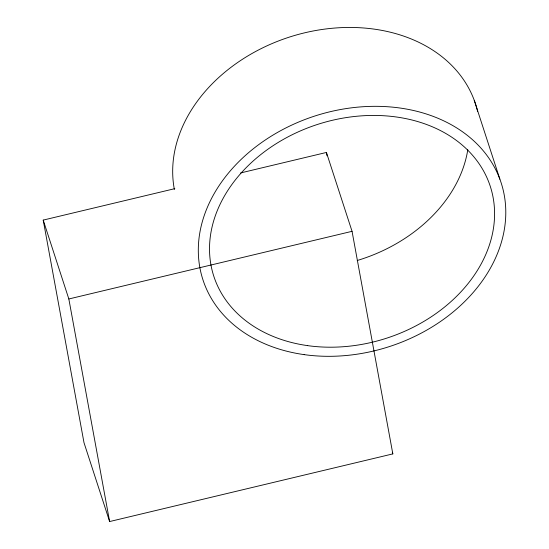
<?xml version="1.0" encoding="UTF-8"?>
<svg xmlns="http://www.w3.org/2000/svg" width="549" height="549" viewBox="0 0 549 549"><rect width="100%" height="100%" fill="white"/><g stroke="black" fill="none" stroke-linecap="round" stroke-linejoin="round"><path stroke-width="0.82" d="M240.627 172.942L326.422 152.45L352.053 231.321L392.83 453.899L109.622 521.55L83.997 442.679L43.213 220.094L174.822 188.657M43.213 220.094L68.838 298.972L352.053 231.321M474.254 100.309L499.878 179.18M392.302 452.273L392.83 453.899M326.422 152.45L327.039 155.82M68.838 298.972L109.622 521.55M174.369 189.439A156.788 121.157 -18 0 1 301.223 33.667A156.788 121.157 -18 0 1 477.657 111.598M467.782 149.747A145.361 112.325 -18 0 1 357.227 260.501M304.16 354.627A156.788 121.157 -18 0 0 502.513 187.415A156.788 121.157 -18 0 0 249.472 151.915A156.788 121.157 -18 0 0 304.16 354.627M307.653 345.637A145.361 112.325 -18 0 0 491.547 190.613A145.361 112.325 -18 0 0 256.946 157.707A145.361 112.325 -18 0 0 307.653 345.637"/></g></svg>
